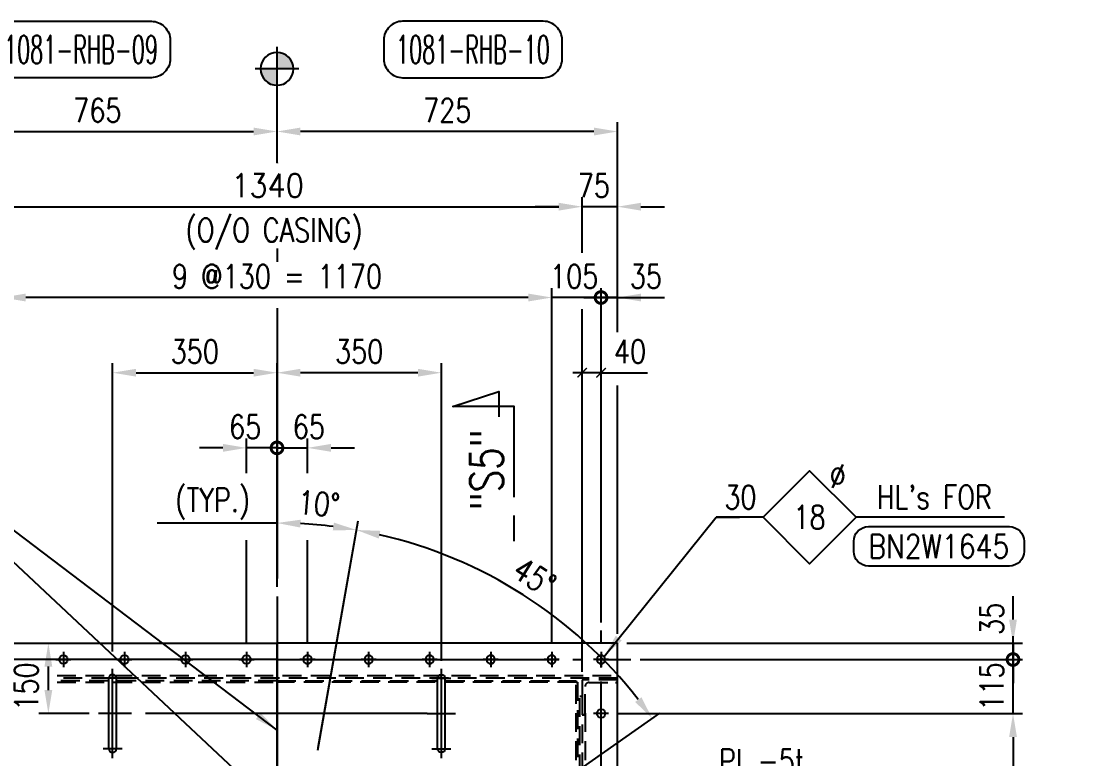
# Model space of a CAD drawing. Header units: millimetres. Extents: x 0 to 232280, y -26939 to 23794.
# Drawn here: x 4369 to 7769, y 4022 to 6376 of the extents above; entities that cross this region are included whole.
import ezdxf
from ezdxf.enums import TextEntityAlignment as Align

# ---------------------------------------------------------------- set-up
doc = ezdxf.new("R2010")
doc.units = ezdxf.units.MM
doc.header["$LTSCALE"] = 30
doc.linetypes.add('JNK-CENTER', pattern=[34, 30, -1.5, 1, -1.5])
doc.linetypes.add('JNK-HIDDEN', pattern=[3, 2, -1])
for name, color, linetype in [('CEN-R', 1, 'JNK-CENTER'), ('CON-C', 4, 'Continuous'), ('CON-G', 3, 'Continuous'), ('CON-W', 7, 'Continuous'), ('CON-Y', 2, 'Continuous'), ('conL-g', 3, 'Continuous'), ('Dim-W', 7, 'Continuous'), ('HID-Y', 2, 'JNK-HIDDEN'), ('RET PL', 2, 'Continuous'), ('TXT-Y', 2, 'Continuous')]:
    doc.layers.add(name, color=color, linetype=linetype)
doc.styles.add('SIMPLEX', font='simplex.shx', dxfattribs={"width": 0.8})
doc.dimstyles.new('DIM30_15', dxfattribs={"dimscale": 30, "dimtxt": 2.5, "dimasz": 2.5, "dimexe": 1, "dimexo": 1, "dimgap": 1, "dimtad": 1, "dimdec": 0, "dimlfac": 0.5, "dimdsep": 46, "dimtxsty": 'SIMPLEX', "dimcen": 0, "dimclrd": 7, "dimclre": 7, "dimclrt": 2, "dimadec": 1, "dimazin": 2, "dimtfac": 1, "dimtdec": 0, "dimtix": 1, "dimtmove": 2, "dimatfit": 0, "dimfxl": 1, "dimtolj": 1, "dimtzin": 0, "dimarcsym": 0})
doc.dimstyles.new('DIM30X1.5', dxfattribs={"dimscale": 30, "dimtxt": 2.5, "dimasz": 2.5, "dimexe": 1, "dimexo": 1, "dimgap": 1, "dimtad": 1, "dimdec": 0, "dimlfac": 0.666667, "dimdsep": 46, "dimtxsty": 'SIMPLEX', "dimcen": 0, "dimclrd": 7, "dimclre": 7, "dimclrt": 2, "dimadec": 1, "dimazin": 2, "dimtfac": 1, "dimtdec": 0, "dimtix": 1, "dimtmove": 2, "dimatfit": 0, "dimfxl": 1, "dimtolj": 1, "dimtzin": 0, "dimarcsym": 0})
doc.dimstyles.new('DIM30x3', dxfattribs={"dimscale": 30, "dimtxt": 2.5, "dimasz": 2.5, "dimexe": 1, "dimexo": 1, "dimgap": 1, "dimtad": 1, "dimdec": 0, "dimlfac": 0.333333, "dimdsep": 46, "dimtxsty": 'SIMPLEX', "dimcen": 0, "dimclrd": 7, "dimclre": 7, "dimclrt": 2, "dimadec": 1, "dimazin": 2, "dimtfac": 1, "dimtdec": 0, "dimtix": 1, "dimtmove": 2, "dimatfit": 0, "dimfxl": 1, "dimtolj": 1, "dimtzin": 0, "dimarcsym": 0})

# ---------------------------------------------------------------- blocks, each defined once
blk = doc.blocks.new('A$C2FEE125F')
at = {"layer": 'CEN-R'}
for p, q in [((-16, 0), (16, 0)), ((0, 16), (0, -16))]:
    blk.add_line(p, q, dxfattribs=at)
at = {"layer": 'conL-g'}
blk.add_circle((0, 0), 9, dxfattribs=at)
blk = doc.blocks.new('A$C114C44F1')
at = {"layer": 'CEN-R'}
for p, q in [((0, 95), (0, -95)), ((-20, 75), (20, 75)), ((-30, 0), (30, 0)), ((-20, -75), (20, -75))]:
    blk.add_line(p, q, dxfattribs=at)
at = {"layer": 'CON-G'}
for p, q in [((-8, 75), (-8, -75)), ((8, 75), (8, -75))]:
    blk.add_line(p, q, dxfattribs=at)
for centre, start, end in [((0, 75), 0, 180), ((0, -75), 180, 0)]:
    blk.add_arc(centre, 8, start, end, dxfattribs=at)
blk = doc.blocks.new('*D178')
at = {"layer": 'DEFPOINTS', "color": 0, "transparency": 16777216}
for p in [(6160.7, 5784.4), (4150.7, 5658.3), (6160.7, 4269.9)]:
    blk.add_point(p, dxfattribs=at)
at = {"layer": 'TXT-Y', "color": 7, "lineweight": -2, "transparency": 16777216}
for p, q in [((4150.7, 5688.3), (4150.7, 5814.4)), ((6160.7, 5636.9), (6160.7, 5814.4)), ((4225.7, 5784.4), (6085.7, 5784.4)), ((6160.7, 4299.9), (6160.7, 5456.9))]:
    blk.add_line(p, q, dxfattribs=at)
at = {"layer": 'TXT-Y', "color": 7, "transparency": 16777216}
for points in [[(4225.7, 5796.9), (4225.7, 5771.9), (4150.7, 5784.4)], [(6085.7, 5796.9), (6085.7, 5771.9), (6160.7, 5784.4)]]:
    blk.add_solid(points, dxfattribs=at)
at = {"layer": 'TXT-Y', "color": 2, "transparency": 16777216, "char_height": 75, "attachment_point": 5, "style": 'SIMPLEX'}
for s, insert in [('\\A1;{\\Fromans,whgtxt|c129;\\W0.9;1340\\A0;\\Fsimplex|c129;\\W0.8;', (5155.7, 5851.9)), ('\\A1;{\\A0; (O/O CASING)}}', (5155.7, 5697.3))]:
    blk.add_mtext(s, dxfattribs=dict(at, insert=insert))
blk = doc.blocks.new('*D179')
at = {"layer": 'CON-W', "color": 7, "lineweight": -2, "transparency": 16777216}
for p, q in [((5185.7, 5924.3), (5185.7, 6054.4)), ((6273.2, 5383.5), (6273.2, 6054.4)), ((6198.2, 6024.4), (5260.7, 6024.4)), ((6273.2, 4421.2), (6273.2, 5213.6))]:
    blk.add_line(p, q, dxfattribs=at)
at = {"layer": 'CON-W', "color": 7, "transparency": 16777216}
for points in [[(5260.7, 6036.9), (5260.7, 6011.9), (5185.7, 6024.4)], [(6198.2, 6036.9), (6198.2, 6011.9), (6273.2, 6024.4)]]:
    blk.add_solid(points, dxfattribs=at)
at = {"layer": 'DEFPOINTS', "color": 0, "transparency": 16777216}
for p in [(5185.7, 6024.4), (5185.7, 5894.3), (6273.2, 4391.2)]:
    blk.add_point(p, dxfattribs=at)
at = {"layer": 'CON-W', "color": 2, "transparency": 16777216, "insert": (5729.5, 6091.9), "char_height": 75, "attachment_point": 5, "style": 'SIMPLEX'}
blk.add_mtext('\\A1;725', dxfattribs=at)
blk = doc.blocks.new('FS-MARK')
h = blk.add_hatch(color=256)
edge = h.paths.add_edge_path()
edge.add_arc((0, 0), 1.75, 90, 180)
edge.add_line((-1.75, 0), (0, 0))
edge.add_line((0, 0), (0, 1.75))
h = blk.add_hatch(color=256)
edge = h.paths.add_edge_path()
edge.add_line((0, 0), (0, -1.75))
edge.add_arc((0, 0), 1.75, 270, 360)
edge.add_line((1.75, 0), (0, 0))
for p, q in [((0, 2.33), (0, -2.33)), ((2.33, 0), (-2.33, 0))]:
    blk.add_line(p, q)
blk.add_circle((0, 0), 1.75)
at = {"layer": 'CON-Y', "style": 'SIMPLEX', "width": 0.8}
blk.add_attdef('F.S.', (3.19, 1), '', height=2.5, dxfattribs=at)
blk = doc.blocks.new('*D180')
at = {"layer": 'CON-W', "color": 7, "lineweight": -2, "transparency": 16777216}
for p, q in [((5185.7, 5003.4), (5185.7, 5284.4)), ((5710.7, 4334.4), (5710.7, 5284.4)), ((5635.7, 5254.4), (5260.7, 5254.4))]:
    blk.add_line(p, q, dxfattribs=at)
at = {"layer": 'CON-W', "color": 7, "transparency": 16777216}
for points in [[(5260.7, 5266.9), (5260.7, 5241.9), (5185.7, 5254.4)], [(5635.7, 5266.9), (5635.7, 5241.9), (5710.7, 5254.4)]]:
    blk.add_solid(points, dxfattribs=at)
at = {"layer": 'DEFPOINTS', "color": 0, "transparency": 16777216}
for p in [(5185.7, 5254.4), (5185.7, 4973.4), (5710.7, 4304.4)]:
    blk.add_point(p, dxfattribs=at)
at = {"layer": 'CON-W', "color": 2, "transparency": 16777216, "insert": (5448.2, 5321.9), "char_height": 75, "attachment_point": 5, "style": 'SIMPLEX'}
blk.add_mtext('\\A1;350', dxfattribs=at)
blk = doc.blocks.new('*D181')
at = {"layer": 'CON-W', "color": 7, "lineweight": -2, "transparency": 16777216}
for p, q in [((4660.7, 4364.4), (4660.7, 5284.4)), ((5185.7, 4940.6), (5185.7, 5284.4)), ((4735.7, 5254.4), (5110.7, 5254.4))]:
    blk.add_line(p, q, dxfattribs=at)
at = {"layer": 'CON-W', "color": 7, "transparency": 16777216}
for points in [[(4735.7, 5266.9), (4735.7, 5241.9), (4660.7, 5254.4)], [(5110.7, 5266.9), (5110.7, 5241.9), (5185.7, 5254.4)]]:
    blk.add_solid(points, dxfattribs=at)
at = {"layer": 'DEFPOINTS', "color": 0, "transparency": 16777216}
for p in [(5185.7, 5254.4), (5185.7, 4910.6), (4660.7, 4334.4)]:
    blk.add_point(p, dxfattribs=at)
at = {"layer": 'CON-W', "color": 2, "transparency": 16777216, "insert": (4923.2, 5321.9), "char_height": 75, "attachment_point": 5, "style": 'SIMPLEX'}
blk.add_mtext('\\A1;350', dxfattribs=at)
blk = doc.blocks.new('_DotSmall')
at = {"color": 0, "linetype": 'ByBlock', "const_width": 0.5}
blk.add_lwpolyline([(-0.0625, 0, 1), (0.0625, 0, 1)], format="xyb", close=True, dxfattribs=at)
blk = doc.blocks.new('*D182')
at = {"layer": 'DEFPOINTS', "color": 0, "transparency": 16777216}
for p in [(6220.7, 5494.4), (6220.7, 4457.1), (6273.2, 4391.2)]:
    blk.add_point(p, dxfattribs=at)
at = {"layer": 'Dim-W', "color": 7, "lineweight": -2, "transparency": 16777216}
for p, q in [((6220.7, 4487.1), (6220.7, 5524.4)), ((6273.2, 5383.5), (6273.2, 5524.4)), ((6220.7, 5494.4), (6145.7, 5494.4)), ((6273.2, 5494.4), (6220.7, 5494.4)), ((6348.2, 5494.4), (6423.2, 5494.4)), ((6273.2, 4421.2), (6273.2, 5213.6))]:
    blk.add_line(p, q, dxfattribs=at)
at = {"layer": 'Dim-W', "color": 7, "transparency": 16777216}
blk.add_solid([(6348.2, 5506.9), (6348.2, 5481.9), (6273.2, 5494.4)], dxfattribs=at)
at = {"layer": 'Dim-W', "color": 7, "lineweight": -2, "transparency": 16777216, "xscale": 75, "yscale": 75, "zscale": 75}
blk.add_blockref('_DotSmall', (6220.7, 5494.4), dxfattribs=at)
at = {"layer": 'Dim-W', "color": 2, "transparency": 16777216, "insert": (6364.1, 5561.9), "char_height": 75, "attachment_point": 5, "style": 'SIMPLEX'}
blk.add_mtext('\\A1;35', dxfattribs=at)
blk = doc.blocks.new('*D183')
at = {"layer": 'CON-W', "color": 7, "lineweight": -2, "transparency": 16777216}
for p, q in [((6160.7, 5636.9), (6160.7, 5814.4)), ((6273.2, 5531.9), (6273.2, 5814.4)), ((6085.7, 5784.4), (6010.7, 5784.4)), ((6273.2, 5784.4), (6160.7, 5784.4)), ((6348.2, 5784.4), (6423.2, 5784.4)), ((6160.7, 4299.9), (6160.7, 5456.9)), ((6273.2, 5383.5), (6273.2, 5456.9)), ((6273.2, 4421.2), (6273.2, 5213.6))]:
    blk.add_line(p, q, dxfattribs=at)
at = {"layer": 'CON-W', "color": 7, "transparency": 16777216}
for points in [[(6085.7, 5796.9), (6085.7, 5771.9), (6160.7, 5784.4)], [(6348.2, 5796.9), (6348.2, 5771.9), (6273.2, 5784.4)]]:
    blk.add_solid(points, dxfattribs=at)
at = {"layer": 'DEFPOINTS', "color": 0, "transparency": 16777216}
for p in [(6160.7, 5784.4), (6273.2, 4391.2), (6160.7, 4269.9)]:
    blk.add_point(p, dxfattribs=at)
at = {"layer": 'CON-W', "color": 2, "transparency": 16777216, "insert": (6197.8, 5851.9), "char_height": 75, "attachment_point": 5, "style": 'SIMPLEX'}
blk.add_mtext('\\A1;75', dxfattribs=at)
blk = doc.blocks.new('*D184')
at = {"layer": 'DEFPOINTS', "color": 0, "transparency": 16777216}
for p in [(6063.2, 5494.4), (6220.7, 4457.1), (6063.2, 4362.8)]:
    blk.add_point(p, dxfattribs=at)
at = {"layer": 'Dim-W', "color": 7, "lineweight": -2, "transparency": 16777216}
for p, q in [((6063.2, 4392.8), (6063.2, 5524.4)), ((6220.7, 4487.1), (6220.7, 5524.4)), ((6220.7, 5494.4), (6063.2, 5494.4))]:
    blk.add_line(p, q, dxfattribs=at)
at = {"layer": 'Dim-W', "color": 7, "lineweight": -2, "transparency": 16777216, "xscale": 75, "yscale": 75, "zscale": 75}
blk.add_blockref('_DotSmall', (6220.7, 5494.4), dxfattribs=at)
at = {"layer": 'Dim-W', "color": 2, "transparency": 16777216, "insert": (6135.1, 5561.9), "char_height": 75, "attachment_point": 5, "style": 'SIMPLEX'}
blk.add_mtext('\\A1;105', dxfattribs=at)
blk = doc.blocks.new('_None')
blk = doc.blocks.new('*D185')
at = {"layer": 'CON-W', "color": 7, "lineweight": -2, "transparency": 16777216}
for p, q in [((4038.2, 5383.5), (4038.2, 6054.4)), ((5185.7, 5970.8), (5185.7, 6054.4)), ((4113.2, 6024.4), (5110.7, 6024.4)), ((4038.2, 4414.5), (4038.2, 5213.6))]:
    blk.add_line(p, q, dxfattribs=at)
at = {"layer": 'CON-W', "color": 7, "transparency": 16777216}
for points in [[(4113.2, 6036.9), (4113.2, 6011.9), (4038.2, 6024.4)], [(5110.7, 6036.9), (5110.7, 6011.9), (5185.7, 6024.4)]]:
    blk.add_solid(points, dxfattribs=at)
at = {"layer": 'DEFPOINTS', "color": 0, "transparency": 16777216}
for p in [(5185.7, 6024.4), (5185.7, 5940.8), (4038.2, 4384.5)]:
    blk.add_point(p, dxfattribs=at)
at = {"layer": 'CON-W', "color": 2, "transparency": 16777216, "insert": (4612, 6091.9), "char_height": 75, "attachment_point": 5, "style": 'SIMPLEX'}
blk.add_mtext('\\A1;765', dxfattribs=at)
blk = doc.blocks.new('DUCT-TAG')
at = {"layer": 'CON-G'}
blk.add_lwpolyline([(-9.49, -1), (-9.49, 1, -0.414214), (-7.49, 3), (7.49, 3, -0.414214), (9.49, 1), (9.49, -1, -0.414214), (7.49, -3), (-7.49, -3, -0.414214)], format="xyb", close=True, dxfattribs=at)
at = {"layer": 'CON-G', "style": 'SIMPLEX', "width": 1.246304}
blk.add_attdef('NAME', text='', height=3, dxfattribs=at).set_placement((-8.19, -1.5), (8.19, -1.5), align=Align.FIT)
at = {"layer": 'CON-Y', "style": 'SIMPLEX'}
blk.add_attdef('ELEVATION', text='', height=2, dxfattribs=at).set_placement((0, -6.02), align=Align.CENTER)
blk = doc.blocks.new('*D190')
at = {"layer": 'DEFPOINTS', "color": 0, "transparency": 16777216}
for p in [(4308.2, 5494.4), (4308.2, 5494.4), (6063.2, 5494.4)]:
    blk.add_point(p, dxfattribs=at)
at = {"layer": 'Dim-W', "color": 7, "lineweight": -2, "transparency": 16777216}
blk.add_line((5988.2, 5494.4), (4383.2, 5494.4), dxfattribs=at)
at = {"layer": 'Dim-W', "color": 7, "transparency": 16777216}
for points in [[(4383.2, 5506.9), (4383.2, 5481.9), (4308.2, 5494.4)], [(5988.2, 5506.9), (5988.2, 5481.9), (6063.2, 5494.4)]]:
    blk.add_solid(points, dxfattribs=at)
at = {"layer": 'Dim-W', "color": 2, "transparency": 16777216, "insert": (5185.7, 5561.9), "char_height": 75, "attachment_point": 5, "style": 'SIMPLEX'}
blk.add_mtext('\\A1;9 @130 = 1170', dxfattribs=at)
blk = doc.blocks.new('*D191')
at = {"layer": 'DEFPOINTS', "color": 0, "transparency": 16777216}
for p in [(6273.2, 4391.2), (6811.7, 4338.7), (7536.7, 4338.7)]:
    blk.add_point(p, dxfattribs=at)
at = {"layer": 'Dim-W', "color": 7, "lineweight": -2, "transparency": 16777216}
for p, q in [((7536.7, 4466.2), (7536.7, 4541.2)), ((6303.2, 4391.2), (7566.7, 4391.2)), ((7536.7, 4391.2), (7536.7, 4338.7)), ((6841.7, 4338.7), (7566.7, 4338.7)), ((7536.7, 4338.7), (7536.7, 4263.7))]:
    blk.add_line(p, q, dxfattribs=at)
at = {"layer": 'Dim-W', "color": 7, "transparency": 16777216}
blk.add_solid([(7524.2, 4466.2), (7549.2, 4466.2), (7536.7, 4391.2)], dxfattribs=at)
at = {"layer": 'Dim-W', "color": 7, "lineweight": -2, "transparency": 16777216, "xscale": 75, "yscale": 75, "zscale": 75, "rotation": 90}
blk.add_blockref('_DotSmall', (7536.7, 4338.7), dxfattribs=at)
at = {"layer": 'Dim-W', "color": 2, "transparency": 16777216, "insert": (7469.2, 4468.5), "char_height": 75, "attachment_point": 5, "rotation": 90, "style": 'SIMPLEX'}
blk.add_mtext('\\A1;35', dxfattribs=at)
blk = doc.blocks.new('*D192')
at = {"layer": 'CON-W', "color": 7, "lineweight": -2, "transparency": 16777216}
for p, q in [((6274.8, 4166.2), (7566.7, 4166.2)), ((7536.7, 4091.2), (7536.7, 2666.2)), ((6274.8, 2591.2), (7255.7, 2591.2)), ((7342.7, 2591.2), (7566.7, 2591.2))]:
    blk.add_line(p, q, dxfattribs=at)
at = {"layer": 'CON-W', "color": 7, "transparency": 16777216}
for points in [[(7524.2, 4091.2), (7549.2, 4091.2), (7536.7, 4166.2)], [(7524.2, 2666.2), (7549.2, 2666.2), (7536.7, 2591.2)]]:
    blk.add_solid(points, dxfattribs=at)
at = {"layer": 'DEFPOINTS', "color": 0, "transparency": 16777216}
for p in [(6244.8, 4166.2), (6244.8, 2591.2), (7536.7, 2591.2)]:
    blk.add_point(p, dxfattribs=at)
at = {"layer": 'CON-W', "color": 2, "transparency": 16777216, "insert": (7469.2, 3378.7), "char_height": 75, "attachment_point": 5, "rotation": 90, "style": 'SIMPLEX'}
blk.add_mtext('\\A1;7 @ 150 = 1050', dxfattribs=at)
blk = doc.blocks.new('*D193')
at = {"layer": 'DEFPOINTS', "color": 0, "transparency": 16777216}
for p in [(6316.1, 4338.7), (7536.7, 4338.7), (6327.7, 4166.2)]:
    blk.add_point(p, dxfattribs=at)
at = {"layer": 'Dim-W', "color": 7, "lineweight": -2, "transparency": 16777216}
for p, q in [((7536.7, 4338.7), (7536.7, 4413.7)), ((6346.1, 4338.7), (7566.7, 4338.7)), ((7536.7, 4166.2), (7536.7, 4338.7)), ((6357.7, 4166.2), (7566.7, 4166.2)), ((7536.7, 4091.2), (7536.7, 4016.2))]:
    blk.add_line(p, q, dxfattribs=at)
at = {"layer": 'Dim-W', "color": 7, "transparency": 16777216}
blk.add_solid([(7524.2, 4091.2), (7549.2, 4091.2), (7536.7, 4166.2)], dxfattribs=at)
at = {"layer": 'Dim-W', "color": 7, "lineweight": -2, "transparency": 16777216, "xscale": 75, "yscale": 75, "zscale": 75, "rotation": 270}
blk.add_blockref('_DotSmall', (7536.7, 4338.7), dxfattribs=at)
at = {"layer": 'Dim-W', "color": 2, "transparency": 16777216, "insert": (7469.2, 4252.5), "char_height": 75, "attachment_point": 5, "rotation": 90, "style": 'SIMPLEX'}
blk.add_mtext('\\A1;115', dxfattribs=at)
blk = doc.blocks.new('SECMARK2')
at = {"layer": 'CON-C'}
blk.add_line((0, 0), (-2.72, 0), dxfattribs=at)
blk.add_lwpolyline([(-4.67, 0), (-14.32, 0), (-14.32, 6.51), (-15.93, 1.64), (-13.23, 1.64)], dxfattribs=at)
at = {"layer": 'CON-C', "style": 'SIMPLEX', "width": 0.8}
blk.add_attdef('TAG', (-12.98, 1.18), '', height=3.5, dxfattribs=at)
blk = doc.blocks.new('*D208')
at = {"layer": 'DEFPOINTS', "color": 0, "transparency": 16777216}
for p in [(6126.2, 4432.1), (5312.2, 4028.7), (5775.1, 3723.9), (5185.7, 3311.2), (5185.7, 3311.2)]:
    blk.add_point(p, dxfattribs=at)
at = {"layer": 'Dim-W', "color": 7, "lineweight": -2, "transparency": 16777216}
for p, q in [((5317.4, 4058.2), (5445, 4781.7)), ((5799.7, 3741.1), (6408.9, 4167.7))]:
    blk.add_line(p, q, dxfattribs=at)
blk.add_arc((5185.7, 3311.2), 1463.2, 37.9372, 77.0628, dxfattribs=at)
at = {"layer": 'Dim-W', "color": 7, "transparency": 16777216}
for points in [[(5510.8, 4725), (5515.8, 4749.5), (5439.8, 4752.2)], [(6349.8, 4218.2), (6329.7, 4203.3), (6384.3, 4150.5)]]:
    blk.add_solid(points, dxfattribs=at)
at = {"layer": 'Dim-W', "color": 2, "transparency": 16777216, "insert": (6008.2, 4602.2), "char_height": 75, "attachment_point": 5, "rotation": 327.5, "style": 'SIMPLEX'}
blk.add_mtext('\\A1;45°', dxfattribs=at)
blk = doc.blocks.new('*D209')
at = {"layer": 'DEFPOINTS', "color": 0, "transparency": 16777216}
for p in [(4455.4, 4391.2), (4455.4, 4391.2), (4615.7, 4166.2)]:
    blk.add_point(p, dxfattribs=at)
at = {"layer": 'Dim-W', "color": 7, "lineweight": -2, "transparency": 16777216}
for p, q in [((4455.4, 4241.2), (4455.4, 4316.2)), ((4585.7, 4166.2), (4425.4, 4166.2))]:
    blk.add_line(p, q, dxfattribs=at)
at = {"layer": 'Dim-W', "color": 7, "transparency": 16777216}
for points in [[(4442.9, 4316.2), (4467.9, 4316.2), (4455.4, 4391.2)], [(4442.9, 4241.2), (4467.9, 4241.2), (4455.4, 4166.2)]]:
    blk.add_solid(points, dxfattribs=at)
at = {"layer": 'Dim-W', "color": 2, "transparency": 16777216, "insert": (4385, 4252.5), "char_height": 75, "attachment_point": 5, "rotation": 90, "style": 'SIMPLEX'}
blk.add_mtext('\\A1;150', dxfattribs=at)
blk = doc.blocks.new('BOLTHOLE')
at = {"layer": 'CON-W'}
blk.add_line((25.7, 0), (9.9, 0), dxfattribs=at)
blk.add_lwpolyline([(0, 0), (4.95, 4.95), (9.9, 0), (4.95, -4.95)], close=True, dxfattribs=at)
at = {"layer": 'CON-Y', "style": 'SIMPLEX', "width": 0.8}
for s, p in [('%%C', (8.81, 3.12)), ("HL's FOR", (24.37, 0.9))]:
    blk.add_text(s, height=2.5, dxfattribs=at).set_placement(p, align=Align.RIGHT)
blk.add_attdef('4', text='', height=2.5, dxfattribs=at).set_placement((-0.69, 0.87), align=Align.RIGHT)
blk.add_attdef('22', text='', height=2.5, dxfattribs=at).set_placement((4.95, 0), align=Align.MIDDLE_CENTER)
blk = doc.blocks.new('boltmark')
at = {"layer": 'CON-Y'}
blk.add_lwpolyline([(0, -4.2), (15, -4.2, 0.414214), (16.56, -2.64), (16.56, -1.56, 0.414214), (15, 0), (0, 0, 0.414214), (-1.56, -1.56), (-1.56, -2.64, 0.414214)], format="xyb", close=True, dxfattribs=at)
at = {"layer": 'CON-G', "style": 'SIMPLEX', "width": 0.802523}
blk.add_attdef('BN2W1650', text='', height=2.5, dxfattribs=at).set_placement((0, -3.35), (15, -3.35), align=Align.FIT)
blk = doc.blocks.new('_ArchTick')
at = {"color": 0, "linetype": 'ByBlock', "const_width": 0.15}
blk.add_lwpolyline([(-0.5, -0.5), (0.5, 0.5)], dxfattribs=at)
blk = doc.blocks.new('*D217')
at = {"layer": 'CON-W', "color": 7, "lineweight": -2, "transparency": 16777216}
for p, q in [((6160.7, 4339.1), (6160.7, 5284.4)), ((6220.7, 4457.1), (6220.7, 5284.4)), ((6160.7, 5254.4), (6130.7, 5254.4)), ((6220.7, 5254.4), (6160.7, 5254.4)), ((6220.7, 5254.4), (6250.7, 5254.4))]:
    blk.add_line(p, q, dxfattribs=at)
at = {"layer": 'DEFPOINTS', "color": 0, "transparency": 16777216}
for p in [(6160.7, 5254.4), (6220.7, 4427.1), (6160.7, 4309.1)]:
    blk.add_point(p, dxfattribs=at)
at = {"layer": 'CON-W', "color": 7, "lineweight": -2, "transparency": 16777216, "xscale": 30, "yscale": 30, "zscale": 30}
blk.add_blockref('_ArchTick', (6160.7, 5254.4), dxfattribs=at)
at = {"layer": 'CON-W', "color": 7, "lineweight": -2, "transparency": 16777216, "xscale": 30, "yscale": 30, "zscale": 30, "rotation": 180}
blk.add_blockref('_ArchTick', (6220.7, 5254.4), dxfattribs=at)
at = {"layer": 'CON-W', "color": 2, "transparency": 16777216, "insert": (6313.3, 5321.9), "char_height": 75, "attachment_point": 5, "style": 'SIMPLEX'}
blk.add_mtext('\\A1;40', dxfattribs=at)
blk = doc.blocks.new('*D230')
at = {"color": 7, "lineweight": -2, "transparency": 16777216}
for p, q in [((5374, 2458.5), (5557.8, 1772.4)), ((5185.7, 1921.3), (5185.7, 1723.4))]:
    blk.add_line(p, q, dxfattribs=at)
blk.add_arc((5185.7, 3161.2), 1407.8, 273.0529, 281.9471, dxfattribs=at)
at = {"color": 7, "transparency": 16777216}
for points in [[(5474.2, 1796.1), (5480, 1771.8), (5550.1, 1801.4)], [(5261, 1742.9), (5260.3, 1767.9), (5185.7, 1753.4)]]:
    blk.add_solid(points, dxfattribs=at)
at = {"layer": 'DEFPOINTS', "color": 0, "transparency": 16777216}
for p in [(5185.7, 4540.3), (5314.5, 2680.7), (5366.2, 2487.5), (5185.7, 1951.3), (5308.4, 1758.8)]:
    blk.add_point(p, dxfattribs=at)
at = {"color": 2, "transparency": 16777216, "insert": (5360.6, 1832.4), "char_height": 75, "attachment_point": 5, "rotation": 7.5, "style": 'SIMPLEX'}
blk.add_mtext('\\A1;15°', dxfattribs=at)
blk = doc.blocks.new('*D240')
at = {"color": 7, "lineweight": -2, "transparency": 16777216}
for p, q in [((5185.7, 4600.3), (5185.7, 5044.4)), ((5283.2, 4933.5), (5283.2, 5044.4)), ((5185.7, 5014.4), (5110.7, 5014.4)), ((5185.7, 5014.4), (5283.2, 5014.4)), ((5358.2, 5014.4), (5433.2, 5014.4)), ((5283.2, 4392.8), (5283.2, 4719.7))]:
    blk.add_line(p, q, dxfattribs=at)
at = {"color": 7, "transparency": 16777216}
blk.add_solid([(5358.2, 5026.9), (5358.2, 5001.9), (5283.2, 5014.4)], dxfattribs=at)
at = {"layer": 'DEFPOINTS', "color": 0, "transparency": 16777216}
for p in [(5283.2, 5014.4), (5185.7, 4570.3), (5283.2, 4362.8)]:
    blk.add_point(p, dxfattribs=at)
at = {"color": 7, "lineweight": -2, "transparency": 16777216, "xscale": 75, "yscale": 75, "zscale": 75}
blk.add_blockref('_DotSmall', (5185.7, 5014.4), dxfattribs=at)
at = {"color": 2, "transparency": 16777216, "insert": (5287.4, 5081.9), "char_height": 75, "attachment_point": 5, "style": 'SIMPLEX'}
blk.add_mtext('\\A1;65', dxfattribs=at)
blk = doc.blocks.new('*D241')
at = {"color": 7, "lineweight": -2, "transparency": 16777216}
for p, q in [((5088.2, 4933.5), (5088.2, 5044.4)), ((5185.7, 4600.3), (5185.7, 5044.4)), ((5013.2, 5014.4), (4938.2, 5014.4)), ((5185.7, 5014.4), (5088.2, 5014.4)), ((5185.7, 5014.4), (5260.7, 5014.4)), ((5088.2, 4392.8), (5088.2, 4719.7))]:
    blk.add_line(p, q, dxfattribs=at)
at = {"color": 7, "transparency": 16777216}
blk.add_solid([(5013.2, 5026.9), (5013.2, 5001.9), (5088.2, 5014.4)], dxfattribs=at)
at = {"layer": 'DEFPOINTS', "color": 0, "transparency": 16777216}
for p in [(5088.2, 5014.4), (5185.7, 4570.3), (5088.2, 4362.8)]:
    blk.add_point(p, dxfattribs=at)
at = {"color": 7, "lineweight": -2, "transparency": 16777216, "xscale": 75, "yscale": 75, "zscale": 75, "rotation": 180}
blk.add_blockref('_DotSmall', (5185.7, 5014.4), dxfattribs=at)
at = {"color": 2, "transparency": 16777216, "insert": (5084, 5081.9), "char_height": 75, "attachment_point": 5, "style": 'SIMPLEX'}
blk.add_mtext('\\A1;65', dxfattribs=at)
blk = doc.blocks.new('*D259')
at = {"color": 7, "lineweight": -2, "transparency": 16777216}
for p, q in [((5185.7, 4570.3), (5185.7, 4804.5)), ((5315.9, 4049.4), (5445, 4781.8))]:
    blk.add_line(p, q, dxfattribs=at)
blk.add_arc((5185.7, 3311.2), 1463.3, 82.937, 87.063, dxfattribs=at)
at = {"color": 7, "transparency": 16777216}
for points in [[(5260.4, 4760.1), (5261, 4785.1), (5185.7, 4774.5)], [(5367.5, 4775.8), (5363.8, 4751), (5439.8, 4752.3)]]:
    blk.add_solid(points, dxfattribs=at)
at = {"layer": 'DEFPOINTS', "color": 0, "transparency": 16777216}
for p in [(5355.6, 4764.6), (5185.7, 4540.3), (5310.7, 4019.8), (5273.8, 3810.6), (5185.7, 1951.3)]:
    blk.add_point(p, dxfattribs=at)
at = {"color": 2, "transparency": 16777216, "insert": (5319.1, 4836.2), "char_height": 75, "attachment_point": 5, "rotation": 355, "style": 'SIMPLEX'}
blk.add_mtext('\\A1;10°', dxfattribs=at)

msp = doc.modelspace()

# ---------------------------------------------------------------- linework, layer by layer
at = {"layer": 'CEN-R'}
for p, q in [((5185.71, 4540.35), (5185.71, 1951.27)), ((6220.71, 2348.66), (6220.71, 4431.41)), ((5185.71, 4338.72), (3995.36, 4338.72)), ((5185.71, 4338.72), (6316.06, 4338.72)), ((5665.71, 4166.22), (4630.71, 4166.22))]:
    msp.add_line(p, q, dxfattribs=at)
at = {"layer": 'CON-G'}
for p, q in [((4038.21, 4391.22), (5185.71, 4391.22)), ((5185.71, 3843.26), (5185.71, 4391.22)), ((6273.21, 4391.22), (5185.71, 4391.22)), ((5185.71, 3843.26), (5185.71, 4391.22)), ((6273.21, 2393.22), (6273.21, 4391.22))]:
    msp.add_line(p, q, dxfattribs=at)
at = {"layer": 'CON-W'}
for p, q in [((5185.71, 6054.43), (5185.71, 6154.43)), ((6165.71, 5494.43), (6377.71, 5494.43)), ((6738.17, 4793.06), (6588.17, 4793.06))]:
    msp.add_line(p, q, dxfattribs=at)
at = {"layer": 'Dim-W'}
for p, q in [((5185.71, 5924.28), (5185.71, 5923.29)), ((5185.71, 5650.54), (5185.71, 5608.21)), ((5185.71, 5460.18), (5185.71, 4596.99)), ((6220.71, 5254.43), (6369.11, 5254.43)), ((5185.71, 4774.43), (4802.45, 4774.43)), ((6588.17, 4793.06), (6663.17, 4793.06))]:
    msp.add_line(p, q, dxfattribs=at)
at = {"layer": 'HID-Y', "color": 2}
for p, q in [((4483.55, 4287.72), (6273.21, 4287.72)), ((6273.21, 4278.72), (4483.55, 4278.72)), ((6169.71, 4167.72), (6169.71, 3315.69))]:
    msp.add_line(p, q, dxfattribs=at)
msp.add_lwpolyline([(6160.71, 4274.22), (6160.71, 4161.72), (6163.71, 4161.72, 0.4142136), (6169.71, 4167.72), (6169.71, 4252.47, -0.4142136), (6182.46, 4265.22), (6267.21, 4265.22, 0.4142136), (6273.21, 4271.22), (6273.21, 4274.22)], format="xyb", close=True, dxfattribs=at)
msp.add_lwpolyline([(6160.71, 2445.72), (6153.21, 2445.72), (6153.21, 4221.72), (6160.71, 4221.72)], close=True, dxfattribs=at)
at = {"layer": 'RET PL', "color": 6, "linetype": 'JNK-HIDDEN'}
for points in [[(5185.71, 4271.22), (4483.55, 4271.22)], [(4483.55, 4266.72), (5185.71, 4266.72)], [(5185.71, 4271.22), (6141.21, 4271.22), (6141.21, 4266.72), (5185.71, 4266.72)]]:
    msp.add_lwpolyline(points, dxfattribs=at)
msp.add_lwpolyline([(6141.21, 2397.72), (6141.21, 4266.72), (6145.71, 4266.72), (6145.71, 2397.72)], close=True, dxfattribs=at)

# ---------------------------------------------------------------- block references
at = {"xscale": 30, "yscale": 30, "zscale": 30}
msp.add_blockref('BOLTHOLE', (6738.17, 4793.06), dxfattribs=at).add_auto_attribs({'4': '30', '22': '18'})
ref = msp.add_blockref('boltmark', (7525.01, 4763.06), dxfattribs=dict(xscale=-30, yscale=30, zscale=30))
ref.add_attrib('BN2W1650', 'BN2W1645', dxfattribs={"layer": 'CON-G', "height": 75, "style": 'SIMPLEX', "width": 0.802523}).set_placement((7075.02, 4662.57), (7525.01, 4662.57), align=Align.FIT)
at = {"layer": 'CON-G', "yscale": 1.504643962848297, "zscale": 1.504643962848297}
for p, xscale in [((4503.21, 4338.72), 1.504643962848297), ((4698.21, 4338.72), 1.504643962848297), ((4893.21, 4338.72), 1.504643962848297), ((5088.21, 4338.72), 1.504643962848297), ((5283.21, 4338.72), -1.504643962848297), ((5478.21, 4338.72), -1.504643962848297), ((5673.21, 4338.72), -1.504643962848297), ((5868.21, 4338.72), -1.504643962848297), ((6063.21, 4338.72), -1.504643962848297), ((6220.71, 4338.72), -1.504643962848297)]:
    msp.add_blockref('A$C2FEE125F', p, dxfattribs=dict(at, xscale=xscale))
at = {"layer": 'CON-G', "xscale": 1.504643962848297, "yscale": 1.504643962848297, "zscale": 1.504643962848297, "rotation": 180}
msp.add_blockref('A$C2FEE125F', (6220.71, 4166.21), dxfattribs=at)
at = {"layer": 'CON-W'}
ref = msp.add_blockref('DUCT-TAG', (4559.71, 6286.25), dxfattribs=dict(at, xscale=30, yscale=30, zscale=30))
ref.add_attrib('NAME', '1081-RHB-09', dxfattribs={"layer": 'CON-G', "height": 90, "style": 'SIMPLEX', "width": 0.518824}).set_placement((4314.01, 6241.25), (4805.41, 6241.25), align=Align.FIT)
ref = msp.add_blockref('DUCT-TAG', (5811.71, 6286.25), dxfattribs=dict(at, xscale=-30, yscale=30, zscale=30))
ref.add_attrib('NAME', '1081-RHB-10', dxfattribs={"layer": 'CON-G', "height": 90, "style": 'SIMPLEX', "width": 0.525963}).set_placement((5566.01, 6241.25), (6057.41, 6241.25), align=Align.FIT)
at = {"layer": 'CON-W', "rotation": 180}
for name, p, xscale, yscale, zscale in [('FS-MARK', (5185.71, 6224.43), -30, 30, 30), ('A$C114C44F1', (4660.71, 4166.22), 1.5, 1.5, 1.5), ('A$C114C44F1', (5710.71, 4166.22), -1.5, 1.5, 1.5)]:
    msp.add_blockref(name, p, dxfattribs=dict(at, xscale=xscale, yscale=yscale, zscale=zscale))
at = {"layer": 'Dim-W'}
ref = msp.add_blockref('SECMARK2', (5943.1, 4716.89), dxfattribs=dict(at, xscale=-30, yscale=30, zscale=30, rotation=90))
ref.add_attrib('TAG', '"S5"', (5907.7, 4814.55), dxfattribs={"layer": 'CON-C', "height": 105, "rotation": 90, "style": 'SIMPLEX', "width": 0.8})

# ---------------------------------------------------------------- texts
at = {"layer": 'TXT-Y', "style": 'SIMPLEX', "width": 0.8}
for s, p in [('(TYP.)', (4860.82, 4810.72)), ('PL.-5t', (6597.9, 3977.51))]:
    msp.add_text(s, height=75, dxfattribs=at).set_placement(p)

# ---------------------------------------------------------------- dimensions: what is measured, and where the dimension line sits
dim = msp.add_linear_dim(base=(5088.21, 5014.43), p1=(5185.71, 4570.35), p2=(5088.21, 4362.83), angle=180, dimstyle='DIM30X1.5', override={"dimblk1": 'DotSmall', "dimsah": 1})
dim.commit()
dim.dimension.update_dxf_attribs({"geometry": '*D241', "text_midpoint": (5083.98, 5081.93), "dimtype": 160})
dim = msp.add_linear_dim(base=(5283.21, 5014.43), p1=(5185.71, 4570.35), p2=(5283.21, 4362.83), dimstyle='DIM30X1.5', override={"dimblk1": 'DotSmall', "dimsah": 1})
dim.commit()
dim.dimension.update_dxf_attribs({"geometry": '*D240', "text_midpoint": (5287.44, 5081.93), "dimtype": 160})
for base, line1, line2, picture, middle in [((5355.59, 4764.6), ((5273.76, 3810.55), (5310.66, 4019.83)), ((5185.71, 4540.35), (5185.71, 1951.27)), '*D259', (5319.13, 4836.17)), ((5308.4, 1758.8), ((5185.71, 4540.35), (5185.71, 1951.27)), ((5314.46, 2680.7), (5366.23, 2487.49)), '*D230', (5360.65, 1832.41))]:
    dim = msp.add_angular_dim_2l(base=base, line1=line1, line2=line2, dimstyle='DIM30X1.5')
    dim.commit()
    dim.dimension.update_dxf_attribs({"geometry": picture, "text_midpoint": middle})
at = {"layer": 'CON-W'}
for base, p1, p2, picture, middle in [((5185.71, 6024.43), (4038.21, 4384.53), (5185.71, 5940.82), '*D185', (4611.96, 6091.93)), ((5185.71, 5254.43), (4660.71, 4334.42), (5185.71, 4910.63), '*D181', (4923.21, 5321.93))]:
    dim = msp.add_linear_dim(base=base, p1=p1, p2=p2, dimstyle='DIM30X1.5', dxfattribs=at)
    dim.commit()
    dim.dimension.update_dxf_attribs({"geometry": picture, "text_midpoint": middle})
for base, p1, p2, picture, middle in [((5185.71, 6024.43), (6273.21, 4391.22), (5185.71, 5894.28), '*D179', (5729.46, 6091.93)), ((5185.71, 5254.43), (5710.71, 4304.42), (5185.71, 4973.38), '*D180', (5448.21, 5321.93))]:
    dim = msp.add_linear_dim(base=base, p1=p1, p2=p2, angle=180, dimstyle='DIM30X1.5', dxfattribs=at)
    dim.commit()
    dim.dimension.update_dxf_attribs({"geometry": picture, "text_midpoint": middle})
dim = msp.add_linear_dim(base=(6160.71, 5784.43), p1=(6273.21, 4391.22), p2=(6160.71, 4269.92), angle=180, dimstyle='DIM30X1.5', dxfattribs=at)
dim.commit()
dim.dimension.update_dxf_attribs({"geometry": '*D183', "text_midpoint": (6197.82, 5851.93), "dimtype": 160})
dim = msp.add_linear_dim(base=(6160.71, 5254.43), p1=(6220.71, 4427.12), p2=(6160.71, 4309.11), angle=180, dimstyle='DIM30X1.5', override={"dimasz": 1, "dimblk1": 'ArchTick', "dimblk2": 'ArchTick', "dimsah": 1}, dxfattribs=at)
dim.commit()
dim.dimension.update_dxf_attribs({"geometry": '*D217', "text_midpoint": (6313.26, 5321.93), "dimtype": 160})
dim = msp.add_linear_dim(base=(7536.69, 2591.21), p1=(6244.82, 4166.21), p2=(6244.82, 2591.21), angle=90, text='7 @ 150 = <>', dimstyle='DIM30X1.5', dxfattribs=at)
dim.commit()
dim.dimension.update_dxf_attribs({"geometry": '*D192', "text_midpoint": (7469.19, 3378.71)})
at = {"layer": 'Dim-W'}
dim = msp.add_linear_dim(base=(4308.21, 5494.43), p1=(6063.21, 5494.43), p2=(4308.21, 5494.43), angle=180, text='9 @130 = <>', dimstyle='DIM30X1.5', dxfattribs=at)
dim.commit()
dim.dimension.update_dxf_attribs({"geometry": '*D190', "text_midpoint": (5185.71, 5561.93)})
for base, p1, p2, angle, override, picture, middle in [((6063.21, 5494.43), (6220.71, 4457.12), (6063.21, 4362.83), 180, {"dimblk1": 'DotSmall', "dimblk2": 'None', "dimsah": 1}, '*D184', (6135.09, 5561.93)), ((6220.71, 5494.43), (6273.21, 4391.22), (6220.71, 4457.12), 180, {"dimblk2": 'DotSmall', "dimsah": 1}, '*D182', (6364.12, 5561.93)), ((7536.69, 4338.72), (6273.21, 4391.22), (6811.71, 4338.72), 90, {"dimblk2": 'DotSmall', "dimsah": 1}, '*D191', (7469.19, 4468.53))]:
    dim = msp.add_linear_dim(base=base, p1=p1, p2=p2, angle=angle, dimstyle='DIM30X1.5', override=override, dxfattribs=at)
    dim.commit()
    dim.dimension.update_dxf_attribs({"geometry": picture, "text_midpoint": middle, "dimtype": 160})
dim = msp.add_angular_dim_2l(base=(6126.23, 4432.08), line1=((5185.71, 3311.21), (5312.22, 4028.69)), line2=((5185.71, 3311.21), (5775.13, 3723.92)), dimstyle='DIM30X1.5', dxfattribs=at)
dim.commit()
dim.dimension.update_dxf_attribs({"geometry": '*D208', "text_midpoint": (6008.15, 4602.18)})
dim = msp.add_linear_dim(base=(4455.41, 4391.22), p1=(4615.71, 4166.22), p2=(4455.41, 4391.22), angle=90, dimstyle='DIM30X1.5', dxfattribs=at)
dim.commit()
dim.dimension.update_dxf_attribs({"geometry": '*D209', "text_midpoint": (4384.98, 4252.51), "dimtype": 160})
dim = msp.add_linear_dim(base=(7536.69, 4338.72), p1=(6327.69, 4166.21), p2=(6316.06, 4338.72), angle=90, dimstyle='DIM30X1.5', override={"dimblk2": 'DotSmall', "dimsah": 1}, dxfattribs=at)
dim.commit()
dim.dimension.update_dxf_attribs({"geometry": '*D193', "text_midpoint": (7469.19, 4252.46)})
at = {"layer": 'TXT-Y', "color": 2}
dim = msp.add_linear_dim(base=(6160.71, 5784.43), p1=(4150.71, 5658.32), p2=(6160.71, 4269.92), text='{\\Fromans,whgtxt|c129;\\W0.9;<>\\A0;\\Fsimplex|c129;\\W0.8;\\X{\\A0; (O/O CASING)}}', dimstyle='DIM30X1.5', dxfattribs=at)
dim.commit()
dim.dimension.update_dxf_attribs({"geometry": '*D178', "text_midpoint": (5155.71, 5784.43)})

# ---------------------------------------------------------------- leaders
at = {"layer": 'CON-W'}
for points, dimstyle in [([(5185.71, 3861.26), (3773.72, 5182.47)], 'DIM30_15'), ([(5185.71, 4113.18), (3773.72, 5182.47)], 'DIM30_15'), ([(6230.25, 4348.33), (6588.17, 4793.06)], 'DIM30x3')]:
    msp.add_leader(points, dimstyle=dimstyle, dxfattribs=at)

doc.saveas('drawing.dxf')
